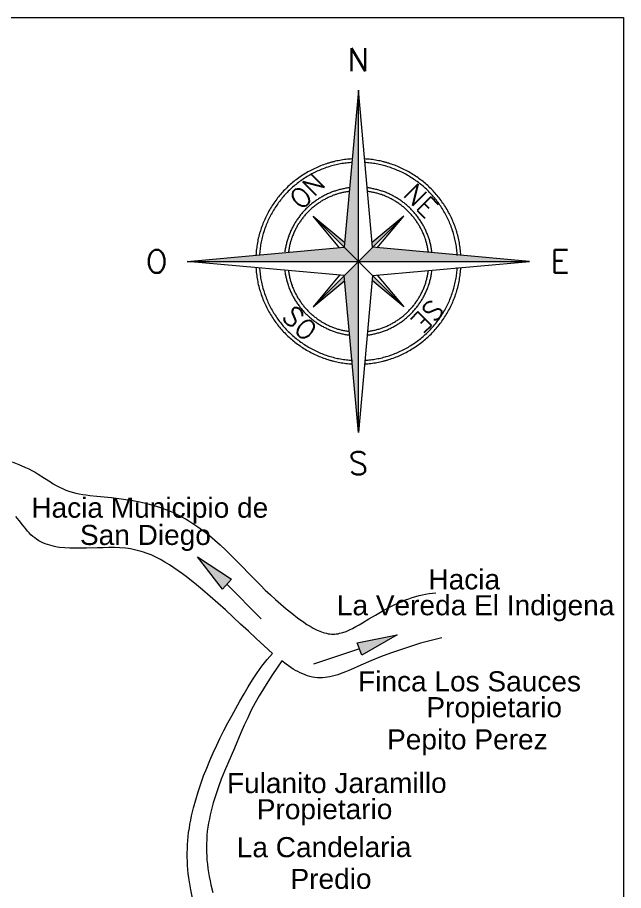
# Model space of a CAD drawing. Header units: millimetres. Extents: x 168 to 392, y 127 to 255.
# Drawn here: x 189.384 to 191.698, y 184.696 to 188.027 of the extents above; entities that cross this region are included whole.
import ezdxf
from ezdxf.enums import TextEntityAlignment as Align

# ---------------------------------------------------------------- set-up
doc = ezdxf.new("R2010")
doc.units = ezdxf.units.MM
for name, color, linetype, lineweight in [('Cartografia', 251, 'Continuous', 13), ('Esquemas', 7, 'Continuous', 13), ('Norte', 6, 'Continuous', 13), ('textos', 7, 'Continuous', 13), ('Via', 21, 'Continuous', 30)]:
    doc.layers.add(name, color=color, linetype=linetype, lineweight=lineweight)
doc.styles.add('Arial (bold italic)', font='romans.shx')
doc.styles.add('Arial (italic)', font='romans.shx')
doc.styles.add('Textos Catografia', font='arial.ttf')

# ---------------------------------------------------------------- blocks, each defined once
blk = doc.blocks.new('NORTE')
at = {"layer": 'Norte'}
for p, q in [((0, 5.598), (-0.462, 0.462)), ((0, -5.598), (0, 5.598)), ((0.462, 0.462), (0, 5.598)), ((1.484, 1.484), (-1.484, -1.484)), ((-1.484, 1.484), (1.484, -1.484)), ((-0.619, 0.448), (-1.484, 1.484)), ((-1.484, 1.484), (-0.448, 0.619)), ((1.484, 1.484), (0.448, 0.619)), ((0.619, 0.448), (1.484, 1.484)), ((-5.598, 0), (-0.462, 0.462)), ((5.598, 0), (0.462, 0.462)), ((-5.598, 0), (5.598, 0)), ((-0.462, -0.462), (-5.598, 0)), ((0.462, -0.462), (5.598, 0)), ((-0.619, -0.448), (-1.484, -1.484)), ((0, -5.598), (-0.462, -0.462)), ((0.462, -0.462), (0, -5.598)), ((0.619, -0.448), (1.484, -1.484)), ((-1.484, -1.484), (-0.448, -0.619)), ((1.484, -1.484), (0.448, -0.619))]:
    blk.add_line(p, q, dxfattribs=at)
for points in [[(-0.202, 3.353), (-1.029, 3.303), (-2.446, 2.446), (-3.303, 1.029), (-3.353, 0.202)], [(-0.195, 3.236), (-0.993, 3.188), (-2.361, 2.361), (-3.188, 0.993), (-3.236, 0.195)], [(3.236, 0.195), (3.188, 0.993), (2.361, 2.361), (0.993, 3.188), (0.195, 3.236)], [(3.353, 0.202), (3.303, 1.029), (2.446, 2.446), (1.029, 3.303), (0.202, 3.353)], [(-0.313, 2.406), (-0.847, 2.336), (-1.757, 1.757), (-2.336, 0.847), (-2.406, 0.313)], [(-0.298, 2.29), (-0.807, 2.224), (-1.673, 1.673), (-2.224, 0.807), (-2.29, 0.298)], [(2.29, 0.298), (2.224, 0.807), (1.673, 1.673), (0.807, 2.224), (0.298, 2.29)], [(2.406, 0.313), (2.336, 0.847), (1.757, 1.757), (0.847, 2.336), (0.313, 2.406)], [(-3.353, -0.202), (-3.303, -1.029), (-2.446, -2.446), (-1.029, -3.303), (-0.202, -3.353)], [(-3.236, -0.195), (-3.188, -0.993), (-2.361, -2.361), (-0.993, -3.188), (-0.195, -3.236)], [(0.195, -3.236), (0.993, -3.188), (2.361, -2.361), (3.188, -0.993), (3.236, -0.195)], [(0.202, -3.353), (1.029, -3.303), (2.446, -2.446), (3.303, -1.029), (3.353, -0.202)], [(-2.406, -0.313), (-2.336, -0.847), (-1.757, -1.757), (-0.847, -2.336), (-0.313, -2.406)], [(-2.29, -0.298), (-2.224, -0.807), (-1.673, -1.673), (-0.807, -2.224), (-0.298, -2.29)], [(0.298, -2.29), (0.807, -2.224), (1.673, -1.673), (2.224, -0.807), (2.29, -0.298)], [(0.313, -2.406), (0.847, -2.336), (1.757, -1.757), (2.336, -0.847), (2.406, -0.313)]]:
    blk.add_open_spline(points, degree=2, dxfattribs=at)
for points in [[(0, 0), (-0.462, 0.462), (0, 0), (0, 5.598)], [(-0.462, 0.462), (-0.448, 0.619), (-0.462, 0.462), (-1.484, 1.484)], [(0.462, 0.462), (0.448, 0.619), (0.462, 0.462), (1.484, 1.484)], [(-5.598, 0), (0, 0), (-5.598, 0), (-0.462, 0.462)], [(0, 0), (0.462, 0.462), (0, 0), (5.598, 0)], [(0, 0), (-0.462, -0.462), (0, 0), (0, -5.598)], [(-0.462, -0.462), (-0.448, -0.619), (-0.462, -0.462), (-1.484, -1.484)], [(0.462, -0.462), (0.448, -0.619), (0.462, -0.462), (1.484, -1.484)]]:
    blk.add_solid(points, dxfattribs=at)
for s, style, p in [('N', 'Arial (bold italic)', (0, 6.598)), ('O', 'Arial (italic)', (-6.598, 0)), ('E', 'Arial (italic)', (6.598, 0)), ('S', 'Arial (italic)', (0, -6.598))]:
    blk.add_text(s, height=0.75, dxfattribs=dict(at, style=style)).set_placement(p, align=Align.MIDDLE_CENTER)
at = {"layer": 'Norte', "style": 'Arial (italic)'}
for s, rotation, p in [('NO', 225, (-1.475, 2.94)), ('NE', 315, (1.427, 2.158)), ('SE', 225, (2.406, -1.194)), ('SO', 315, (-2.535, -1.846))]:
    blk.add_text(s, height=0.6274, rotation=rotation, dxfattribs=at).set_placement(p)

msp = doc.modelspace()

# ---------------------------------------------------------------- linework, layer by layer
at = {"layer": 'Cartografia'}
for points in [[(190.16644, 185.84664), (190.0712, 185.97006), (190.20132, 185.8842)], [(190.68091, 185.64138), (190.83317, 185.67224), (190.69903, 185.59376)]]:
    msp.add_lwpolyline(points, close=True, dxfattribs=at)
for points in [[(190.18321, 185.86541), (190.314, 185.73328)], [(190.6903, 185.61791), (190.51389, 185.55955)]]:
    msp.add_lwpolyline(points, dxfattribs=at)
for points in [[(190.16644, 185.84664), (190.0712, 185.97006), (190.20132, 185.8842)], [(190.68091, 185.64138), (190.83317, 185.67224), (190.69903, 185.59376)]]:
    msp.add_solid(points, dxfattribs=at)
at = {"layer": 'Esquemas'}
msp.add_lwpolyline([(184.82558, 188.02746), (191.69763, 188.02746), (191.69763, 181.04926), (184.82558, 181.04926)], close=True, dxfattribs=at)
at = {"layer": 'Via', "lineweight": 20}
for points in [[(189.36354, 186.33226), (189.3897, 186.32153), (189.41452, 186.3108), (189.42726, 186.30477), (189.43933, 186.29873), (189.4514, 186.29202), (189.46349, 186.28464), (189.48695, 186.26988), (189.50976, 186.2558), (189.52117, 186.24841), (189.53257, 186.24171), (189.54464, 186.23501), (189.55672, 186.22964), (189.56879, 186.22427), (189.58087, 186.22025), (189.59361, 186.21622), (189.60703, 186.21288), (189.61977, 186.21019), (189.63318, 186.20751), (189.6466, 186.2055), (189.66002, 186.20348), (189.68752, 186.20079), (189.71502, 186.19811), (189.74319, 186.19544), (189.77069, 186.19208), (189.79752, 186.18872), (189.82435, 186.1847), (189.85118, 186.17934), (189.87801, 186.17329), (189.90418, 186.16591), (189.91692, 186.16189), (189.92967, 186.15787), (189.94241, 186.15317), (189.95448, 186.14848), (189.96723, 186.14378), (189.9793, 186.13842), (189.99137, 186.13239), (190.00411, 186.12634), (190.01552, 186.11964), (190.02759, 186.11293), (190.03899, 186.10622), (190.0504, 186.09884), (190.07321, 186.08341), (190.09534, 186.06799), (190.1168, 186.05055), (190.1376, 186.03311), (190.15839, 186.01499), (190.17784, 185.99621), (190.1973, 185.97743), (190.21675, 185.95799), (190.2362, 185.93853), (190.27376, 185.89963), (190.31132, 185.86139), (190.33011, 185.84261), (190.34956, 185.8245), (190.36901, 185.80639), (190.38913, 185.78828), (190.40992, 185.77084), (190.43139, 185.75408), (190.45353, 185.73662), (190.47701, 185.71986), (190.48908, 185.71181), (190.50115, 185.70443), (190.51322, 185.69705), (190.52597, 185.69101), (190.53804, 185.68566), (190.55078, 185.68095), (190.55682, 185.67894), (190.56353, 185.6776), (190.56957, 185.67626), (190.57627, 185.67559), (190.58231, 185.67492), (190.58902, 185.67425), (190.59506, 185.67492), (190.60109, 185.67559), (190.6078, 185.67626), (190.61383, 185.6776), (190.62658, 185.68029), (190.63866, 185.68498), (190.65141, 185.69035), (190.66348, 185.69638), (190.67622, 185.7031), (190.68829, 185.7098), (190.70104, 185.71718), (190.72585, 185.73261), (190.75135, 185.74736), (190.77684, 185.76212), (190.80165, 185.77554), (190.82714, 185.78828), (190.83989, 185.79432), (190.85329, 185.79968), (190.86538, 185.80504), (190.87812, 185.80974), (190.89086, 185.81444), (190.90428, 185.81846), (190.91702, 185.82182), (190.92976, 185.8245), (190.94184, 185.82719), (190.95525, 185.82986), (190.968, 185.83121), (190.98074, 185.83255)], [(190.05241, 184.66677), (190.04571, 184.69829), (190.04302, 184.71372), (190.04034, 184.72982), (190.03833, 184.74525), (190.03631, 184.76067), (190.03497, 184.77677), (190.03363, 184.7922), (190.03296, 184.8083), (190.03229, 184.82372), (190.03229, 184.83982), (190.03296, 184.85592), (190.03296, 184.87135), (190.0343, 184.88677), (190.03565, 184.90288), (190.03765, 184.9183), (190.04034, 184.9344), (190.04235, 184.94982), (190.04571, 184.96525), (190.04905, 184.98068), (190.05241, 184.99611), (190.05577, 185.01221), (190.06448, 185.04239), (190.07388, 185.07324), (190.08394, 185.10344), (190.09467, 185.13362), (190.10674, 185.16313), (190.11882, 185.19264), (190.13156, 185.22149), (190.14497, 185.25032), (190.15839, 185.27917), (190.17247, 185.30735), (190.18724, 185.33551), (190.20199, 185.36302), (190.21742, 185.39119), (190.23284, 185.41868), (190.24894, 185.44619), (190.26505, 185.4737), (190.28181, 185.50052), (190.29925, 185.52668), (190.30864, 185.5401), (190.31736, 185.55284), (190.32742, 185.56492), (190.33748, 185.57766), (190.35828, 185.60114), (190.32609, 185.62998), (190.29523, 185.65816), (190.26571, 185.68566), (190.2362, 185.71316), (190.20669, 185.73998), (190.17784, 185.76681), (190.149, 185.79297), (190.12016, 185.81846), (190.09065, 185.84395), (190.06046, 185.86877), (190.0296, 185.89291), (190.01418, 185.90499), (189.99741, 185.91639), (189.98131, 185.9278), (189.96454, 185.93853), (189.9471, 185.94926), (189.92967, 185.95932), (189.91222, 185.96805), (189.89411, 185.97676), (189.87533, 185.98348), (189.86594, 185.9875), (189.85588, 185.99018), (189.84649, 185.99286), (189.83643, 185.99555), (189.82637, 185.99756), (189.81631, 185.99957), (189.80624, 186.00091), (189.79618, 186.00225), (189.77539, 186.00426), (189.75459, 186.00494), (189.73313, 186.00494), (189.71099, 186.00426), (189.6902, 186.00426), (189.64727, 186.00225), (189.58422, 186.00225), (189.56476, 186.0036), (189.54464, 186.00561), (189.53525, 186.00695), (189.52587, 186.00896), (189.51648, 186.01098), (189.50775, 186.01366), (189.49903, 186.01633), (189.49031, 186.01902), (189.48159, 186.02305), (189.47355, 186.02707), (189.4655, 186.0311), (189.45745, 186.03646), (189.45007, 186.04182), (189.44269, 186.04719), (189.43531, 186.0539), (189.4286, 186.06128), (189.42257, 186.06799), (189.41585, 186.07604), (189.40312, 186.09147), (189.39037, 186.10756), (189.37763, 186.12299)], [(191.00355, 185.66017), (190.98343, 185.65547), (190.96331, 185.65077), (190.94318, 185.64541), (190.92306, 185.64004), (190.88415, 185.62797), (190.84592, 185.61523), (190.80769, 185.60181), (190.77012, 185.58772), (190.73256, 185.5723), (190.69433, 185.5562), (190.65542, 185.53876), (190.63597, 185.53071), (190.61585, 185.52333), (190.60646, 185.51931), (190.59707, 185.51663), (190.58701, 185.51394), (190.57694, 185.51126), (190.56756, 185.50991), (190.55816, 185.50857), (190.5481, 185.5079), (190.53871, 185.50723), (190.52932, 185.5079), (190.51926, 185.50925), (190.50987, 185.51058), (190.50048, 185.51327), (190.49109, 185.51528), (190.48237, 185.51931), (190.47298, 185.52265), (190.46359, 185.52668), (190.45486, 185.53138), (190.44547, 185.53607), (190.43676, 185.54144), (190.42804, 185.54747), (190.40992, 185.55955), (190.39316, 185.5723), (190.35761, 185.51997), (190.34017, 185.49314), (190.3234, 185.46632), (190.30663, 185.43948), (190.2912, 185.41198), (190.27644, 185.38381), (190.26302, 185.35563), (190.24962, 185.3268), (190.23687, 185.29795), (190.21205, 185.23893), (190.18724, 185.18057), (190.17449, 185.15106), (190.16241, 185.12154), (190.15169, 185.09136), (190.14095, 185.06117), (190.13156, 185.03099), (190.12753, 185.01623), (190.12351, 185.0008), (190.11948, 184.98538), (190.1168, 184.96995), (190.11345, 184.95453), (190.11077, 184.93843), (190.10876, 184.923), (190.10741, 184.90757), (190.10674, 184.89147), (190.10607, 184.87537), (190.1054, 184.85995), (190.10607, 184.84384), (190.10674, 184.82775), (190.10741, 184.81232), (190.10942, 184.79622), (190.11077, 184.78079), (190.11345, 184.7647), (190.11614, 184.74927), (190.11948, 184.73384), (190.12217, 184.71841), (190.12954, 184.68823)]]:
    msp.add_lwpolyline(points, dxfattribs=at)

# ---------------------------------------------------------------- block references
at = {"layer": 'Norte', "xscale": 0.1166584784813153, "yscale": 0.1166584784813153, "zscale": 0.1166584784813153}
msp.add_blockref('NORTE', (190.68556, 187.09666), dxfattribs=at)

# ---------------------------------------------------------------- texts
at = {"layer": 'textos', "char_height": 0.076625, "attachment_point": 7, "style": 'Textos Catografia'}
for s, insert in [('Hacia Municipio de', (189.43719, 186.09563)), ('San Diego', (189.6227, 185.99163)), ('Hacia', (190.95282, 185.84406)), ('La Vereda El Indigena', (190.60337, 185.72337)), ('Finca Los Sauces', (190.68435, 185.45506)), ('Propietario', (190.94507, 185.33432)), ('Pepito Perez', (190.79503, 185.21157))]:
    msp.add_mtext(s, dxfattribs=dict(at, insert=insert))
at = {"layer": 'textos', "char_height": 0.076625, "attachment_point": 7, "rotation": 0.08567, "style": 'Textos Catografia'}
for s, insert in [('Fulanito Jaramillo', (190.18377, 185.06655)), ('Propietario', (190.2978, 184.94498)), ('La Candelaria', (190.22138, 184.82207)), ('Predio', (190.4264, 184.70123))]:
    msp.add_mtext(s, dxfattribs=dict(at, insert=insert))

doc.saveas('drawing.dxf')
